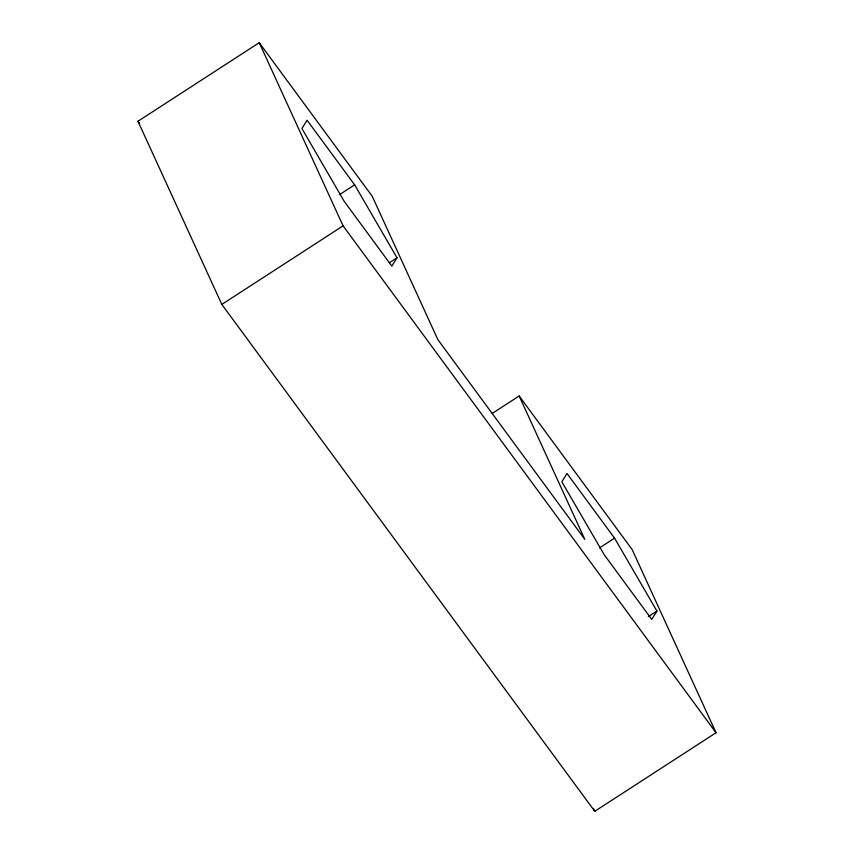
<?xml version="1.0" encoding="UTF-8"?>
<svg xmlns="http://www.w3.org/2000/svg" width="854" height="854" viewBox="0 0 854 854"><rect width="100%" height="100%" fill="white"/><g stroke="black" fill="none" stroke-linecap="round" stroke-linejoin="round"><path stroke-width="1.28" d="M397.014 257.791L391.837 266.096L344.29 201.469L301.921 128.527L307.088 120.222L354.645 184.848L397.014 257.791L389.467 262.68M656.939 611.08L651.762 619.385L604.216 554.758L561.836 481.827L567.013 473.511L614.56 538.148L656.939 611.08L648.314 616.663M519.157 395.989L632.163 549.592L716.026 732.743L594.768 811.3L221.826 304.408L137.974 121.257L259.232 42.7L372.248 196.303L437.867 339.636L584.787 539.322L519.157 395.989L492.214 413.443M339.55 194.627L354.645 184.848M221.826 304.408L343.084 225.851L259.232 42.7M599.476 547.916L614.56 538.148M343.084 225.851L716.026 732.743M137.974 121.257L139.565 123.403M593.658 808.887L594.768 811.3"/></g></svg>
